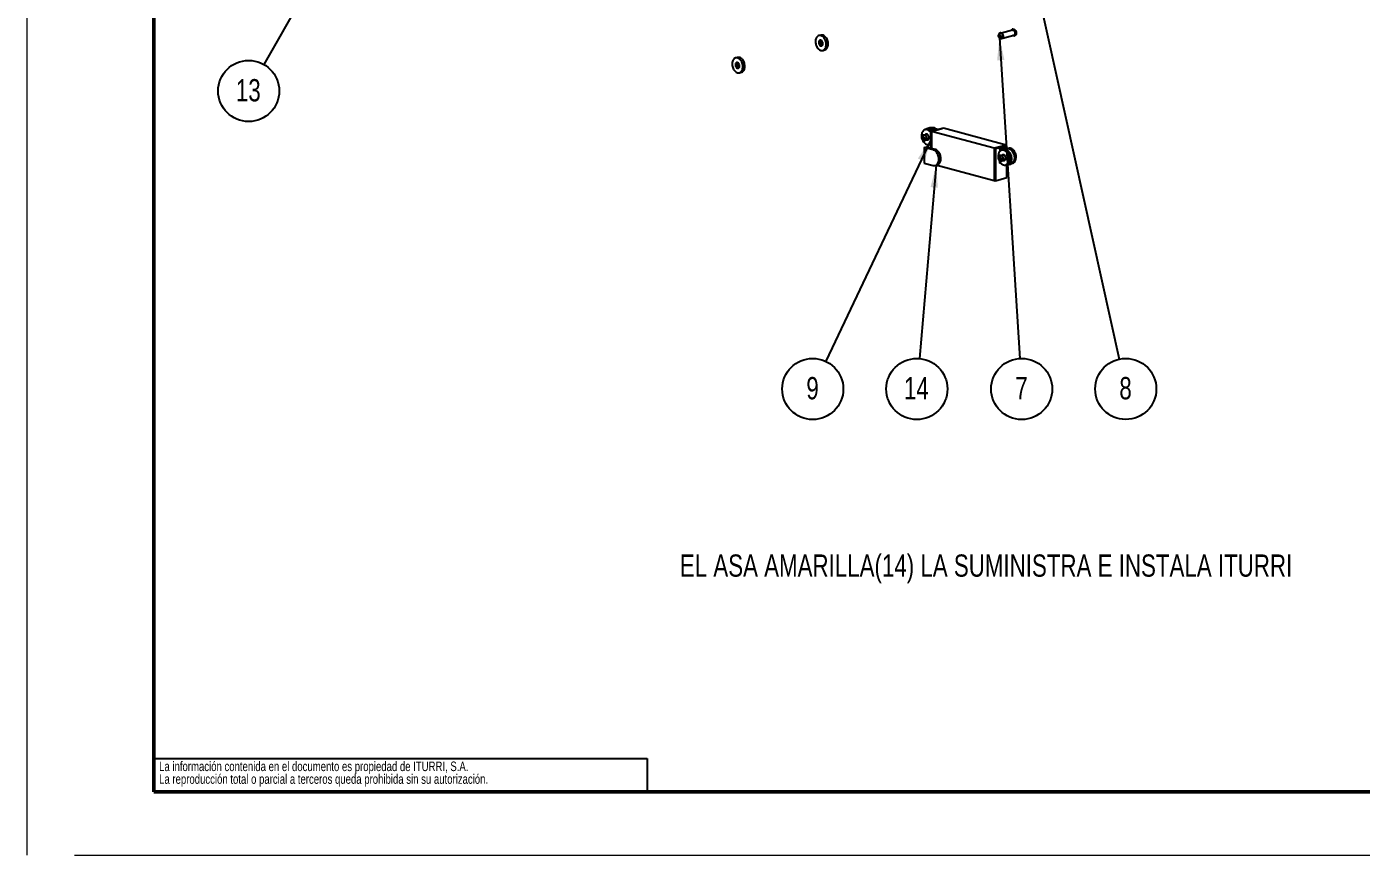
# Model space of a CAD drawing. Header units: millimetres. Extents: x -7982 to 6300, y -38 to 5016.
# Drawn here: x -7982 to -4832, y -38 to 1917 of the extents above; entities that cross this region are included whole.
import ezdxf

# ---------------------------------------------------------------- set-up
doc = ezdxf.new("R2010")
doc.units = ezdxf.units.MM
doc.header["$LTSCALE"] = 15
doc.layers.add('FORMATO', color=7, linetype='Continuous')
doc.layers.add('SLD-0', color=179, linetype='Continuous')
doc.styles.add('SLDTEXTSTYLE1', font='TXT', dxfattribs={"width": 0.75})
doc.dimstyles.new('SLDDIMSTYLE0', dxfattribs={"dimtxt": 0.18, "dimasz": 52.5, "dimexe": 0, "dimexo": 0.0625, "dimgap": 0, "dimtad": 0, "dimtih": 1, "dimtoh": 1, "dimdec": 0, "dimrnd": 1e-09, "dimzin": 0, "dimdsep": 46, "dimtxsty": 'Standard', "dimsah": 1, "dimcen": 0.09, "dimadec": 0, "dimazin": 0, "dimtfac": 52.5, "dimtdec": 0, "dimtofl": 0, "dimtmove": 0, "dimatfit": 3, "dimfxl": 1, "dimfrac": 2, "dimtolj": 1, "dimtzin": 0, "dimarcsym": 0})

# ---------------------------------------------------------------- blocks, each defined once
blk = doc.blocks.new('SW_NOTE_0_3')
at = {"layer": 'SLD-0', "color": 0, "char_height": 22.5, "attachment_point": 1, "style": 'SLDTEXTSTYLE1'}
for s, insert in [('La información contenida en el documento es propiedad de ITURRI, S.A.', (0, 28.9)), ('La reproducción total o parcial a terceros queda prohibida sin su autorización.', (0, -1.1))]:
    blk.add_mtext(s, dxfattribs=dict(at, insert=insert))
blk = doc.blocks.new('SW_NOTE_0_10')
at = {"layer": 'FORMATO', "color": 0}
blk.add_circle((15.6, -70.4), 72.1, dxfattribs=at)
at = {"layer": 'FORMATO', "color": 0, "insert": (15.1, -42.4), "char_height": 52.5, "attachment_point": 2, "style": 'SLDTEXTSTYLE1'}
blk.add_mtext('8', dxfattribs=at)
blk = doc.blocks.new('SW_NOTE_0_11')
at = {"layer": 'FORMATO', "color": 0}
blk.add_circle((4.6, -72), 72.1, dxfattribs=at)
at = {"layer": 'FORMATO', "color": 0, "insert": (4, -43.9), "char_height": 52.5, "attachment_point": 2, "style": 'SLDTEXTSTYLE1'}
blk.add_mtext('7', dxfattribs=at)
blk = doc.blocks.new('SW_NOTE_0_12')
at = {"layer": 'FORMATO', "color": 0}
blk.add_circle((-6.2, -71.9), 72.1, dxfattribs=at)
at = {"layer": 'FORMATO', "color": 0, "insert": (-7.3, -43.8), "char_height": 52.5, "attachment_point": 2, "style": 'SLDTEXTSTYLE1'}
blk.add_mtext('14', dxfattribs=at)
blk = doc.blocks.new('SW_NOTE_0_13')
at = {"layer": 'FORMATO', "color": 0}
blk.add_circle((-30.9, -65.2), 72.1, dxfattribs=at)
at = {"layer": 'FORMATO', "color": 0, "insert": (-31.4, -37.1), "char_height": 52.5, "attachment_point": 2, "style": 'SLDTEXTSTYLE1'}
blk.add_mtext('9', dxfattribs=at)
blk = doc.blocks.new('SW_NOTE_0_14')
at = {"layer": 'FORMATO', "color": 0}
blk.add_circle((-35.8, -62.6), 72.1, dxfattribs=at)
at = {"layer": 'FORMATO', "color": 0, "insert": (-36.8, -34.6), "char_height": 52.5, "attachment_point": 2, "style": 'SLDTEXTSTYLE1'}
blk.add_mtext('13', dxfattribs=at)

msp = doc.modelspace()

# ---------------------------------------------------------------- linework, layer by layer
at = {"color": 7, "linetype": 'Continuous', "lineweight": 18}
for p, q in [((-7981.86, 4416.81), (-7981.86, -38.21)), ((-7868.9, -38.19), (-1681.86, -38.19))]:
    msp.add_line(p, q, dxfattribs=at)
at = {"color": 7, "linetype": 'Continuous', "lineweight": 50}
for q in [(-7681.86, 4266.81), (-1831.86, 111.81)]:
    msp.add_line((-7681.86, 111.81), q, dxfattribs=at)
at = {"color": 7, "linetype": 'Continuous', "lineweight": 25}
for p, q in [((-6107.54, 1897.21), (-6112.13, 1895.98)), ((-5687.37, 1895.2), (-5686.37, 1897.36)), ((-5687.37, 1895.2), (-5685.53, 1895.7)), ((-5686.33, 1892.53), (-5687.37, 1895.2)), ((-5686.37, 1897.36), (-5684.33, 1896.85)), ((-5686.33, 1892.53), (-5684.49, 1893.03)), ((-5684.29, 1892.02), (-5686.33, 1892.53)), ((-5683.87, 1892.92), (-5684.49, 1893.03)), ((-5684.33, 1896.85), (-5683.29, 1894.18)), ((-5683.29, 1894.18), (-5684.29, 1892.02)), ((-5655.13, 1908.99), (-5681.4, 1901.96)), ((-5678.29, 1890.37), (-5652.03, 1897.4)), ((-5654.24, 1911.31), (-5655.65, 1910.93)), ((-5651.51, 1895.47), (-5650.1, 1895.85)), ((-5647.93, 1907.55), (-5648.03, 1907.72)), ((-5646.51, 1902.06), (-5646.51, 1902.25)), ((-6102.82, 1861.2), (-6098.22, 1862.43)), ((-6304.25, 1844.51), (-6308.85, 1843.27)), ((-6299.53, 1808.5), (-6294.94, 1809.73)), ((-5857.11, 1675.27), (-5861.71, 1674.03)), ((-5850.12, 1678.17), (-5857.2, 1676.28)), ((-5852.28, 1676.23), (-5845.21, 1678.13)), ((-5838.14, 1672.44), (-5852.28, 1676.23)), ((-5848.04, 1669.79), (-5821.17, 1676.99)), ((-5848.04, 1630.26), (-5848.04, 1669.79)), ((-5848.04, 1669.79), (-5846.62, 1669.41)), ((-5818.34, 1677.57), (-5846.62, 1670)), ((-5698.13, 1630.21), (-5846.62, 1670)), ((-5846.62, 1670), (-5846.62, 1629.88)), ((-5845.09, 1678.49), (-5845.86, 1678.28)), ((-5831.06, 1674.34), (-5845.21, 1678.13)), ((-5838.14, 1672.44), (-5831.06, 1674.34)), ((-5821.17, 1676.99), (-5820.84, 1676.9)), ((-5669.84, 1637.79), (-5818.34, 1677.57)), ((-5868.36, 1654.22), (-5867.66, 1656.64)), ((-5868.36, 1654.22), (-5866.52, 1654.71)), ((-5867.05, 1651.73), (-5868.36, 1654.22)), ((-5867.66, 1656.64), (-5865.65, 1656.58)), ((-5867.05, 1651.73), (-5865.21, 1652.23)), ((-5865.04, 1651.67), (-5867.05, 1651.73)), ((-5865.65, 1656.58), (-5864.34, 1654.09)), ((-5864.88, 1652.23), (-5865.21, 1652.23)), ((-5864.34, 1654.09), (-5865.04, 1651.67)), ((-5857.9, 1662.63), (-5862.42, 1661.42)), ((-5859.31, 1649.83), (-5854.79, 1651.04)), ((-5852.39, 1639.26), (-5848.04, 1640.43)), ((-5851.66, 1639.46), (-5848.04, 1638.48)), ((-5863.59, 1632.01), (-5859.35, 1633.15)), ((-5863.59, 1632.01), (-5863.59, 1595.4)), ((-5842.38, 1626.33), (-5863.59, 1632.01)), ((-5838.14, 1627.46), (-5859.35, 1633.15)), ((-5837.62, 1627.47), (-5858.83, 1633.15)), ((-5842.38, 1626.33), (-5838.14, 1627.46)), ((-5669.84, 1637.79), (-5698.13, 1630.21)), ((-5698.13, 1630.21), (-5698.13, 1553.14)), ((-5670.55, 1636.64), (-5697.42, 1629.44)), ((-5695.3, 1628.87), (-5697.42, 1629.44)), ((-5697.42, 1629.44), (-5697.42, 1554.29)), ((-5668.43, 1636.07), (-5695.3, 1628.87)), ((-5695.3, 1628.87), (-5695.3, 1553.72)), ((-5687.37, 1606.17), (-5686.37, 1608.33)), ((-5687.37, 1606.17), (-5685.53, 1606.66)), ((-5686.37, 1608.33), (-5684.33, 1607.82)), ((-5678.33, 1633.42), (-5685.4, 1631.52)), ((-5685.4, 1631.52), (-5671.26, 1627.74)), ((-5685.4, 1627.19), (-5685.4, 1631.52)), ((-5685.4, 1627.19), (-5685.4, 1622.4)), ((-5684.33, 1607.82), (-5683.29, 1605.15)), ((-5676.88, 1614.14), (-5681.4, 1612.92)), ((-5676.09, 1626.77), (-5680.69, 1625.54)), ((-5678.33, 1633.42), (-5664.19, 1629.63)), ((-5664.19, 1629.63), (-5671.26, 1627.74)), ((-5668.43, 1636.07), (-5670.55, 1636.64)), ((-5669.84, 1636.45), (-5669.84, 1637.79)), ((-5668.43, 1630.77), (-5668.43, 1636.07)), ((-5664.07, 1629.99), (-5664.8, 1629.79)), ((-5647.93, 1618.52), (-5648.03, 1618.69)), ((-5646.51, 1613.03), (-5646.51, 1613.22)), ((-5863.59, 1595.4), (-5842.38, 1589.72)), ((-5837.46, 1589.67), (-5833.22, 1590.81)), ((-5698.13, 1553.14), (-5835.97, 1590.07)), ((-5686.33, 1603.5), (-5687.37, 1606.17)), ((-5686.33, 1603.5), (-5684.49, 1603.99)), ((-5684.29, 1602.99), (-5686.33, 1603.5)), ((-5685.4, 1594.91), (-5685.4, 1598.92)), ((-5681.36, 1593.83), (-5685.4, 1594.91)), ((-5683.87, 1603.89), (-5684.49, 1603.99)), ((-5683.29, 1605.15), (-5684.29, 1602.99)), ((-5678.29, 1601.33), (-5673.77, 1602.54)), ((-5671.37, 1590.76), (-5666.78, 1592)), ((-5668.43, 1560.92), (-5668.43, 1590.78)), ((-5666.34, 1591.08), (-5659.27, 1592.97)), ((-5655.53, 1595.01), (-5654.76, 1595.22)), ((-5698.13, 1553.14), (-5695.62, 1553.81)), ((-5695.3, 1553.72), (-5697.42, 1554.29)), ((-5695.3, 1553.72), (-5668.43, 1560.92))]:
    msp.add_line(p, q, dxfattribs=at)
at = {"color": 7, "linetype": 'Continuous', "lineweight": 25, "flags": 128}
for points in [[(-6107.48, 1861.25), (-6105.7, 1860.94), (-6103.97, 1860.98), (-6102.3, 1861.36), (-6100.73, 1862.08), (-6099.29, 1863.11), (-6098.02, 1864.45), (-6096.92, 1866.07), (-6096.04, 1867.92), (-6095.37, 1869.99), (-6094.94, 1872.22), (-6094.76, 1874.58), (-6094.82, 1877.01), (-6095.13, 1879.48), (-6095.67, 1881.92), (-6096.45, 1884.31), (-6097.45, 1886.58), (-6098.63, 1888.7), (-6099.99, 1890.62), (-6101.5, 1892.3), (-6103.12, 1893.72), (-6104.83, 1894.84), (-6106.59, 1895.65), (-6108.36, 1896.13), (-6110.12, 1896.26), (-6111.83, 1896.05), (-6113.45, 1895.5), (-6114.96, 1894.62), (-6116.32, 1893.43), (-6117.51, 1891.95), (-6118.5, 1890.21), (-6119.28, 1888.25), (-6119.83, 1886.09), (-6120.13, 1883.79), (-6120.2, 1881.39), (-6120.01, 1878.94), (-6119.58, 1876.47), (-6118.92, 1874.05), (-6118.03, 1871.72), (-6116.93, 1869.52), (-6115.66, 1867.5), (-6114.22, 1865.69), (-6112.65, 1864.13), (-6110.98, 1862.86), (-6109.25, 1861.89), (-6107.48, 1861.25)], [(-6098.22, 1862.43), (-6097.7, 1862.59), (-6096.13, 1863.31), (-6094.7, 1864.34), (-6093.42, 1865.68), (-6092.33, 1867.3), (-6091.44, 1869.15), (-6090.77, 1871.22), (-6090.34, 1873.45), (-6090.16, 1875.81), (-6090.22, 1878.24), (-6090.53, 1880.71), (-6091.08, 1883.16), (-6091.86, 1885.54), (-6092.85, 1887.81), (-6094.04, 1889.93), (-6095.4, 1891.85), (-6096.9, 1893.53), (-6098.53, 1894.95), (-6100.23, 1896.08), (-6101.99, 1896.88), (-6103.77, 1897.36), (-6105.53, 1897.49), (-6107.23, 1897.28), (-6107.54, 1897.21)], [(-5685.37, 1898.56), (-5684.53, 1898.18), (-5683.77, 1897.48), (-5683.14, 1896.55), (-5682.71, 1895.44), (-5682.51, 1894.27), (-5682.57, 1893.14), (-5682.86, 1892.15), (-5683.38, 1891.38), (-5684.07, 1890.9), (-5684.87, 1890.77), (-5685.72, 1890.98), (-5686.53, 1891.52), (-5687.23, 1892.34), (-5687.76, 1893.38), (-5688.08, 1894.52), (-5688.15, 1895.69), (-5687.98, 1896.76), (-5687.56, 1897.66), (-5686.95, 1898.28), (-5686.2, 1898.59), (-5685.37, 1898.56)], [(-5685.53, 1895.7), (-5684.82, 1896.94), (-5684.81, 1896.97)], [(-5684.49, 1893.03), (-5684.91, 1894.55), (-5685.53, 1895.7)], [(-5682.28, 1902.29), (-5681.18, 1901.84), (-5680.13, 1901.08), (-5679.18, 1900.04), (-5678.39, 1898.77), (-5677.79, 1897.34), (-5677.41, 1895.82), (-5677.27, 1894.28), (-5677.38, 1892.81), (-5677.73, 1891.47), (-5678.31, 1890.34), (-5679.08, 1889.47), (-5680.02, 1888.9), (-5681.06, 1888.66), (-5681.37, 1888.65)], [(-5655.1, 1911.03), (-5653.9, 1910.98), (-5652.68, 1910.56), (-5651.5, 1909.81), (-5650.42, 1908.74), (-5649.48, 1907.41), (-5648.74, 1905.89), (-5648.22, 1904.24), (-5647.96, 1902.54), (-5647.96, 1900.87), (-5648.22, 1899.31), (-5648.73, 1897.94), (-5649.47, 1896.81), (-5650.4, 1895.97), (-5651.48, 1895.48), (-5652.66, 1895.35), (-5653.88, 1895.58), (-5655.08, 1896.17), (-5655.51, 1896.47)], [(-5655.13, 1908.99), (-5654.72, 1909.07), (-5653.67, 1909), (-5652.61, 1908.57), (-5651.62, 1907.8), (-5650.74, 1906.74), (-5650.05, 1905.45), (-5649.57, 1904.03), (-5649.35, 1902.55), (-5649.4, 1901.12), (-5649.7, 1899.81), (-5650.26, 1898.72), (-5651.01, 1897.91), (-5651.94, 1897.43), (-5652.03, 1897.4)], [(-5654.24, 1911.31), (-5653.69, 1911.41), (-5652.48, 1911.36), (-5651.26, 1910.94), (-5650.08, 1910.18), (-5649, 1909.12), (-5648.07, 1907.79), (-5647.33, 1906.27), (-5646.81, 1904.62), (-5646.54, 1902.92), (-5646.54, 1901.25), (-5646.8, 1899.69), (-5647.31, 1898.32), (-5648.05, 1897.19), (-5648.98, 1896.35), (-5650.06, 1895.86), (-5650.1, 1895.85)], [(-6107.48, 1871.85), (-6106.37, 1871.72), (-6105.33, 1871.94), (-6104.39, 1872.49), (-6103.61, 1873.35), (-6103.02, 1874.47), (-6102.65, 1875.8), (-6102.53, 1877.26), (-6102.65, 1878.8), (-6103.02, 1880.32), (-6103.61, 1881.76), (-6104.39, 1883.04), (-6105.33, 1884.09), (-6106.37, 1884.87), (-6107.48, 1885.33), (-6108.58, 1885.46), (-6109.62, 1885.24), (-6110.56, 1884.69), (-6111.35, 1883.83), (-6111.94, 1882.71), (-6112.3, 1881.38), (-6112.43, 1879.92), (-6112.3, 1878.38), (-6111.94, 1876.86), (-6111.35, 1875.42), (-6110.56, 1874.14), (-6109.62, 1873.09), (-6108.58, 1872.31), (-6107.48, 1871.85)], [(-6103.75, 1882.04), (-6104.27, 1882.79), (-6105.21, 1883.74), (-6106.24, 1884.37), (-6107.3, 1884.66), (-6108.33, 1884.57), (-6109.26, 1884.12), (-6110.04, 1883.34), (-6110.61, 1882.27), (-6110.94, 1880.98), (-6111, 1879.55), (-6110.8, 1878.07), (-6110.35, 1876.64), (-6109.67, 1875.34), (-6108.81, 1874.26), (-6107.82, 1873.46), (-6106.77, 1873), (-6106.77, 1873)], [(-6106.6, 1884.51), (-6106.86, 1884.19), (-6107.43, 1883.12), (-6107.75, 1881.83), (-6107.82, 1880.4), (-6107.62, 1878.93), (-6107.17, 1877.49), (-6106.49, 1876.2), (-6105.63, 1875.11), (-6104.64, 1874.32), (-6103.76, 1873.9)], [(-6106.77, 1873), (-6105.71, 1872.9), (-6104.72, 1873.17), (-6103.86, 1873.79), (-6103.19, 1874.72), (-6102.73, 1875.91), (-6102.53, 1877.28), (-6102.53, 1877.46)], [(-6298.76, 1808.75), (-6297.21, 1809.51), (-6295.8, 1810.6), (-6294.55, 1811.98), (-6293.49, 1813.64), (-6292.63, 1815.53), (-6292, 1817.62), (-6291.61, 1819.88), (-6291.46, 1822.25), (-6291.56, 1824.69), (-6291.91, 1827.16), (-6292.49, 1829.6), (-6293.31, 1831.97), (-6294.33, 1834.22), (-6295.55, 1836.3), (-6296.93, 1838.19), (-6298.46, 1839.84), (-6300.1, 1841.21), (-6301.81, 1842.29), (-6303.58, 1843.05), (-6305.35, 1843.47), (-6307.1, 1843.55), (-6308.8, 1843.29), (-6310.41, 1842.69), (-6311.89, 1841.76), (-6313.23, 1840.52), (-6314.39, 1839), (-6315.35, 1837.22), (-6316.09, 1835.22), (-6316.6, 1833.04), (-6316.87, 1830.73), (-6316.9, 1828.31), (-6316.67, 1825.85), (-6316.21, 1823.39), (-6315.51, 1820.98), (-6314.59, 1818.67), (-6313.46, 1816.49), (-6312.16, 1814.5), (-6310.7, 1812.73), (-6309.11, 1811.22), (-6307.43, 1809.99), (-6305.69, 1809.07), (-6303.91, 1808.48), (-6302.15, 1808.22), (-6300.42, 1808.31), (-6298.76, 1808.75)], [(-6302.08, 1819.22), (-6301.14, 1819.76), (-6300.35, 1820.61), (-6299.75, 1821.72), (-6299.37, 1823.04), (-6299.24, 1824.51), (-6299.35, 1826.04), (-6299.71, 1827.56), (-6300.29, 1829.01), (-6301.07, 1830.29), (-6302, 1831.35), (-6303.05, 1832.14), (-6304.15, 1832.62), (-6305.25, 1832.76), (-6306.3, 1832.55), (-6307.24, 1832.01), (-6308.03, 1831.17), (-6308.63, 1830.05), (-6309.01, 1828.73), (-6309.14, 1827.27), (-6309.02, 1825.74), (-6308.67, 1824.21), (-6308.08, 1822.77), (-6307.31, 1821.49), (-6306.37, 1820.42), (-6305.33, 1819.63), (-6304.23, 1819.15), (-6303.13, 1819.02), (-6302.08, 1819.22)], [(-6300.47, 1829.34), (-6300.78, 1829.81), (-6301.68, 1830.83), (-6302.69, 1831.54), (-6303.75, 1831.92), (-6304.8, 1831.93), (-6305.76, 1831.57), (-6306.58, 1830.86), (-6307.2, 1829.86), (-6307.59, 1828.61), (-6307.73, 1827.21), (-6307.59, 1825.74), (-6307.2, 1824.28), (-6306.57, 1822.95), (-6305.75, 1821.8), (-6304.79, 1820.93), (-6303.75, 1820.38), (-6302.68, 1820.19), (-6301.67, 1820.36), (-6301.67, 1820.36)], [(-6303.31, 1831.81), (-6303.4, 1831.71), (-6304.02, 1830.71), (-6304.41, 1829.46), (-6304.54, 1828.06), (-6304.41, 1826.59), (-6304.02, 1825.14), (-6303.39, 1823.8), (-6302.57, 1822.66), (-6301.61, 1821.78), (-6300.56, 1821.23), (-6300.47, 1821.2)], [(-6294.94, 1809.73), (-6294.17, 1809.98), (-6292.62, 1810.75), (-6291.2, 1811.83), (-6289.95, 1813.21), (-6288.89, 1814.87), (-6288.04, 1816.76), (-6287.41, 1818.85), (-6287.01, 1821.11), (-6286.87, 1823.48), (-6286.97, 1825.92), (-6287.31, 1828.39), (-6287.9, 1830.83), (-6288.71, 1833.2), (-6289.74, 1835.45), (-6290.95, 1837.54), (-6292.34, 1839.42), (-6293.86, 1841.07), (-6295.5, 1842.44), (-6297.22, 1843.52), (-6298.98, 1844.28), (-6300.76, 1844.7), (-6302.51, 1844.78), (-6304.2, 1844.52), (-6304.25, 1844.51)], [(-5848.04, 1666.47), (-5848.21, 1666.75), (-5849.57, 1668.67), (-5851.08, 1670.36), (-5852.7, 1671.78), (-5854.4, 1672.9), (-5856.16, 1673.71), (-5857.94, 1674.19), (-5859.7, 1674.32), (-5861.4, 1674.11), (-5863.03, 1673.56), (-5864.53, 1672.68), (-5865.89, 1671.49), (-5867.08, 1670.01), (-5868.07, 1668.27), (-5868.85, 1666.31), (-5869.4, 1664.15), (-5869.71, 1661.85), (-5869.77, 1659.45), (-5869.59, 1656.99), (-5869.39, 1655.69)], [(-5845.45, 1670.48), (-5846.48, 1671.59), (-5848.1, 1673.01), (-5849.81, 1674.13), (-5851.57, 1674.94), (-5853.34, 1675.42), (-5855.1, 1675.55), (-5856.81, 1675.34), (-5857.11, 1675.27)], [(-5835.1, 1675.42), (-5836.34, 1676.42), (-5838.06, 1677.5), (-5839.82, 1678.26), (-5841.6, 1678.68), (-5843.35, 1678.76), (-5845.04, 1678.5), (-5845.09, 1678.49)], [(-5866.83, 1658.08), (-5865.99, 1657.88), (-5865.18, 1657.35), (-5864.47, 1656.54), (-5863.93, 1655.51), (-5863.61, 1654.36), (-5863.53, 1653.2), (-5863.69, 1652.12), (-5864.1, 1651.22), (-5864.7, 1650.58), (-5865.46, 1650.26), (-5866.29, 1650.29), (-5867.12, 1650.66), (-5867.89, 1651.34), (-5868.52, 1652.27), (-5868.96, 1653.37), (-5869.16, 1654.54), (-5869.12, 1655.67), (-5868.83, 1656.67), (-5868.32, 1657.45), (-5867.63, 1657.93), (-5866.83, 1658.08)], [(-5868.21, 1651.31), (-5867.6, 1649.78), (-5866.51, 1647.58), (-5865.23, 1645.56), (-5863.8, 1643.75), (-5862.23, 1642.19), (-5860.56, 1640.92), (-5858.82, 1639.95), (-5857.05, 1639.31)], [(-5866.52, 1654.71), (-5865.98, 1656.1), (-5865.89, 1656.69)], [(-5865.21, 1652.23), (-5865.79, 1653.65), (-5866.52, 1654.71)], [(-5865.92, 1661.37), (-5865.15, 1661.72), (-5864.08, 1661.86)], [(-5864.08, 1661.86), (-5862.98, 1661.66), (-5861.88, 1661.11), (-5860.86, 1660.27), (-5859.95, 1659.15), (-5859.21, 1657.83), (-5858.67, 1656.37), (-5858.36, 1654.84), (-5858.3, 1653.31), (-5858.48, 1651.87), (-5858.9, 1650.59), (-5859.54, 1649.52), (-5860.36, 1648.73), (-5861.33, 1648.26), (-5862.38, 1648.12)], [(-5857.87, 1650.22), (-5857.05, 1649.9), (-5855.95, 1649.78), (-5854.9, 1650), (-5853.96, 1650.55), (-5853.18, 1651.41), (-5852.59, 1652.53), (-5852.23, 1653.85), (-5852.1, 1655.32), (-5852.23, 1656.86), (-5852.59, 1658.38), (-5853.18, 1659.82), (-5853.96, 1661.09), (-5854.9, 1662.15), (-5855.95, 1662.93), (-5857.05, 1663.39), (-5858.15, 1663.52), (-5859.2, 1663.3), (-5860.14, 1662.75), (-5860.92, 1661.89), (-5860.98, 1661.81)], [(-5859.35, 1633.15), (-5859.07, 1633.18), (-5858.83, 1633.15)], [(-5842.38, 1589.72), (-5840.55, 1589.4), (-5838.75, 1589.42), (-5837.03, 1589.8), (-5835.4, 1590.51), (-5833.9, 1591.55), (-5832.56, 1592.9), (-5831.4, 1594.53), (-5830.45, 1596.4), (-5829.72, 1598.5), (-5829.22, 1600.77), (-5828.97, 1603.18), (-5828.97, 1605.68), (-5829.22, 1608.22), (-5829.72, 1610.76), (-5830.45, 1613.25), (-5831.4, 1615.64), (-5832.56, 1617.89), (-5833.9, 1619.95), (-5835.4, 1621.79), (-5837.03, 1623.38), (-5838.75, 1624.68), (-5840.55, 1625.67), (-5842.38, 1626.33)], [(-5833.4, 1590.8), (-5832.27, 1591.11), (-5830.67, 1591.89), (-5829.21, 1592.94), (-5827.89, 1594.25), (-5826.75, 1595.81), (-5825.79, 1597.6), (-5825.03, 1599.59), (-5824.5, 1601.75), (-5824.19, 1604.02), (-5824.12, 1606.39), (-5824.28, 1608.8), (-5824.67, 1611.21), (-5825.28, 1613.59), (-5826.1, 1615.89), (-5827.13, 1618.09), (-5828.34, 1620.15), (-5829.71, 1622.02), (-5831.24, 1623.68), (-5832.9, 1625.1), (-5834.65, 1626.25), (-5836.48, 1627.1), (-5837.62, 1627.47)], [(-5676.03, 1590.81), (-5674.26, 1590.5), (-5672.52, 1590.54), (-5670.85, 1590.92), (-5669.29, 1591.64), (-5667.85, 1592.67), (-5666.57, 1594.01), (-5665.48, 1595.63), (-5664.59, 1597.48), (-5663.93, 1599.55), (-5663.5, 1601.78), (-5663.31, 1604.14), (-5663.37, 1606.57), (-5663.68, 1609.04), (-5664.23, 1611.49), (-5665.01, 1613.87), (-5666, 1616.14), (-5667.19, 1618.26), (-5668.55, 1620.18), (-5670.06, 1621.86), (-5671.68, 1623.28), (-5673.39, 1624.4), (-5675.14, 1625.21), (-5676.92, 1625.69), (-5678.68, 1625.82), (-5680.38, 1625.61), (-5682.01, 1625.06), (-5683.51, 1624.19), (-5684.87, 1622.99), (-5686.06, 1621.51), (-5687.05, 1619.78), (-5687.83, 1617.81), (-5688.38, 1615.65), (-5688.69, 1613.35), (-5688.75, 1610.95), (-5688.57, 1608.5), (-5688.36, 1607.13)], [(-5685.37, 1609.52), (-5684.53, 1609.14), (-5683.77, 1608.45), (-5683.14, 1607.51), (-5682.71, 1606.41), (-5682.51, 1605.24), (-5682.57, 1604.11), (-5682.86, 1603.11), (-5683.38, 1602.35), (-5684.07, 1601.87), (-5684.87, 1601.73), (-5685.72, 1601.95), (-5686.53, 1602.49), (-5687.23, 1603.31), (-5687.76, 1604.34), (-5688.08, 1605.49), (-5688.15, 1606.66), (-5687.98, 1607.73), (-5687.56, 1608.62), (-5686.95, 1609.25), (-5686.2, 1609.56), (-5685.37, 1609.52)], [(-5685.53, 1606.66), (-5684.82, 1607.91), (-5684.81, 1607.94)], [(-5684.49, 1603.99), (-5684.91, 1605.52), (-5685.53, 1606.66)], [(-5682.28, 1613.25), (-5681.18, 1612.81), (-5680.13, 1612.05), (-5679.18, 1611), (-5678.39, 1609.74), (-5677.79, 1608.31), (-5677.41, 1606.79), (-5677.27, 1605.25), (-5677.38, 1603.78), (-5677.73, 1602.44), (-5678.31, 1601.31), (-5679.08, 1600.43), (-5680.02, 1599.86), (-5681.06, 1599.63), (-5681.37, 1599.62)], [(-5676.85, 1601.72), (-5676.03, 1601.41), (-5674.93, 1601.28), (-5673.88, 1601.5), (-5672.95, 1602.05), (-5672.16, 1602.91), (-5671.57, 1604.03), (-5671.21, 1605.36), (-5671.08, 1606.82), (-5671.21, 1608.36), (-5671.57, 1609.88), (-5672.16, 1611.32), (-5672.95, 1612.6), (-5673.88, 1613.65), (-5674.93, 1614.43), (-5676.03, 1614.9), (-5677.13, 1615.02), (-5678.18, 1614.8), (-5679.12, 1614.25), (-5679.9, 1613.39), (-5679.96, 1613.31)], [(-5666.78, 1592), (-5666.26, 1592.15), (-5664.69, 1592.87), (-5663.25, 1593.91), (-5661.98, 1595.24), (-5660.88, 1596.86), (-5660, 1598.72), (-5659.33, 1600.78), (-5658.9, 1603.01), (-5658.72, 1605.37), (-5658.78, 1607.8), (-5659.09, 1610.27), (-5659.63, 1612.72), (-5660.41, 1615.1), (-5661.41, 1617.37), (-5662.59, 1619.49), (-5663.95, 1621.41), (-5665.46, 1623.09), (-5667.08, 1624.51), (-5668.79, 1625.64), (-5670.55, 1626.44), (-5672.32, 1626.92), (-5674.08, 1627.05), (-5675.79, 1626.84), (-5676.09, 1626.77)], [(-5671.26, 1627.74), (-5669.43, 1627.07), (-5667.63, 1626.09), (-5665.91, 1624.79), (-5664.28, 1623.2), (-5662.78, 1621.36), (-5661.44, 1619.29), (-5660.28, 1617.05), (-5659.33, 1614.66), (-5658.6, 1612.17), (-5658.1, 1609.63), (-5657.86, 1607.09), (-5657.86, 1604.59), (-5658.1, 1602.18), (-5658.6, 1599.91), (-5659.33, 1597.81), (-5660.28, 1595.93), (-5661.44, 1594.3), (-5662.78, 1592.96), (-5664.28, 1591.92), (-5665.91, 1591.21), (-5667.63, 1590.83), (-5669.43, 1590.8), (-5670.6, 1590.97)], [(-5664.19, 1629.63), (-5662.36, 1628.97), (-5660.56, 1627.98), (-5658.84, 1626.68), (-5657.21, 1625.09), (-5655.71, 1623.25), (-5654.37, 1621.19), (-5653.21, 1618.94), (-5652.26, 1616.55), (-5651.53, 1614.06), (-5651.03, 1611.52), (-5650.78, 1608.98), (-5650.78, 1606.48), (-5651.03, 1604.08), (-5651.53, 1601.8), (-5652.26, 1599.71), (-5653.21, 1597.83), (-5654.37, 1596.2), (-5655.71, 1594.85), (-5657.21, 1593.81), (-5658.84, 1593.1), (-5659.27, 1592.97)], [(-5654.76, 1595.22), (-5654.24, 1595.37), (-5652.67, 1596.09), (-5651.23, 1597.13), (-5649.96, 1598.46), (-5648.86, 1600.08), (-5647.97, 1601.94), (-5647.31, 1604), (-5646.88, 1606.23), (-5646.69, 1608.59), (-5646.76, 1611.02), (-5647.06, 1613.49), (-5647.61, 1615.94), (-5648.39, 1618.32), (-5649.39, 1620.59), (-5650.57, 1622.71), (-5651.93, 1624.63), (-5653.44, 1626.31), (-5655.06, 1627.73), (-5656.77, 1628.86), (-5658.53, 1629.66), (-5660.3, 1630.14), (-5662.06, 1630.27), (-5663.77, 1630.07), (-5664.07, 1629.99)], [(-5687.18, 1602.78), (-5686.58, 1601.28), (-5685.49, 1599.08), (-5684.21, 1597.06), (-5682.78, 1595.25), (-5681.21, 1593.7), (-5679.54, 1592.42), (-5677.8, 1591.45), (-5676.03, 1590.81)]]:
    msp.add_lwpolyline(points, dxfattribs=at)
at = {"color": 8, "linetype": 'Continuous', "lineweight": 25, "flags": 128}
for points in [[(-5837.62, 1627.47), (-5837.86, 1627.5), (-5838.14, 1627.46)], [(-5833.22, 1590.81), (-5832.78, 1590.94), (-5831.16, 1591.65), (-5829.66, 1592.69), (-5828.32, 1594.03), (-5827.16, 1595.66), (-5826.21, 1597.54), (-5825.48, 1599.64), (-5824.98, 1601.91), (-5824.73, 1604.32), (-5824.73, 1606.82), (-5824.98, 1609.36), (-5825.48, 1611.9), (-5826.21, 1614.38), (-5827.16, 1616.77), (-5828.32, 1619.02), (-5829.66, 1621.09), (-5831.16, 1622.93), (-5832.78, 1624.52), (-5834.51, 1625.81), (-5836.31, 1626.8), (-5838.14, 1627.46)]]:
    msp.add_lwpolyline(points, dxfattribs=at)
at = {"color": 7, "linetype": 'Continuous', "lineweight": 25}
for centre, radius, start, end in [((-5681.42, 1895.93), 6.89, 120.59124, 181.38939), ((-5681.21, 1895.77), 7.09, 180.06627, 268.54085), ((-5683.16, 1899.05), 3.36, 74.8877, 121.70862), ((-5684.37, 1894.95), 7.49, 332.50371, 57.49221), ((-5654.36, 1906.59), 4.5, 99.48124, 160.93382), ((-5657.27, 1902.21), 10.76, 0.21413, 29.78179), ((-6097.77, 1881.19), 10.06, 181.36824, 208.62768), ((-6294.48, 1828.49), 10.06, 181.37033, 208.62559), ((-6303.97, 1824.51), 4.74, 299.04899, 3.04726), ((-5854.79, 1667.34), 9.24, 74.20587, 131.68683), ((-5847.75, 1669.07), 9.41, 74.3038, 104.59303), ((-5862.29, 1655.32), 7.04, 121.07228, 187.40863), ((-5862.21, 1655.23), 7.1, 186.62667, 268.55954), ((-5865.39, 1654.41), 7.49, 332.50371, 57.49221), ((-5857.34, 1658.25), 4.41, 24.70496, 97.24068), ((-5854.68, 1647.82), 8.84, 254.43089, 318.74115), ((-5856.59, 1655.16), 4.5, 293.5257, 4.5205), ((-5681.42, 1606.9), 6.89, 120.59124, 181.38939), ((-5681.21, 1606.74), 7.09, 180.06627, 268.54085), ((-5683.16, 1610.01), 3.36, 74.8877, 121.70862), ((-5684.37, 1605.92), 7.49, 332.50371, 57.49221), ((-5676.32, 1609.76), 4.41, 24.70496, 97.24068), ((-5675.57, 1606.67), 4.5, 293.5257, 4.5205), ((-5657.41, 1613.14), 10.9, 348.06453, 41.93139), ((-5657.27, 1613.18), 10.76, 0.21413, 29.78179)]:
    msp.add_arc(centre, radius, start, end, dxfattribs=at)
at = {"layer": 'SLD-0'}
for p, q in [((-7681.82, 190.49), (-6517.43, 190.49)), ((-6517.43, 190.49), (-6517.43, 111.81))]:
    msp.add_line(p, q, dxfattribs=at)

# ---------------------------------------------------------------- block references
at = {"layer": 'FORMATO', "color": 7}
for name, p in [('SW_NOTE_0_14', (-7422.03, 1828.07)), ('SW_NOTE_0_13', (-6095.66, 1127.49)), ('SW_NOTE_0_12', (-5874.72, 1134.17)), ('SW_NOTE_0_11', (-5638, 1134.29)), ('SW_NOTE_0_10', (-5403.4, 1132.73))]:
    msp.add_blockref(name, p, dxfattribs=at)
at = {"layer": 'SLD-0'}
msp.add_blockref('SW_NOTE_0_3', (-7669.29, 154.1), dxfattribs=at)

# ---------------------------------------------------------------- texts
at = {"layer": 'FORMATO', "color": 7, "insert": (-6440.28, 671.73), "char_height": 52.5, "attachment_point": 1, "style": 'SLDTEXTSTYLE1'}
msp.add_mtext('EL ASA AMARILLA(14) LA SUMINISTRA E INSTALA ITURRI', dxfattribs=at)

# ---------------------------------------------------------------- leaders
at = {"layer": 'FORMATO', "color": 7}
for points in [[(-5662.81, 2303.74), (-5403.4, 1132.73)], [(-7165.36, 2277.55), (-7422.03, 1828.07)], [(-5686.08, 1890.63), (-5638, 1134.29)], [(-5848.04, 1650.03), (-6095.66, 1127.49)], [(-5835.34, 1590.24), (-5874.72, 1134.17)]]:
    msp.add_leader(points, dimstyle='SLDDIMSTYLE0', dxfattribs=at)

doc.saveas('drawing.dxf')
